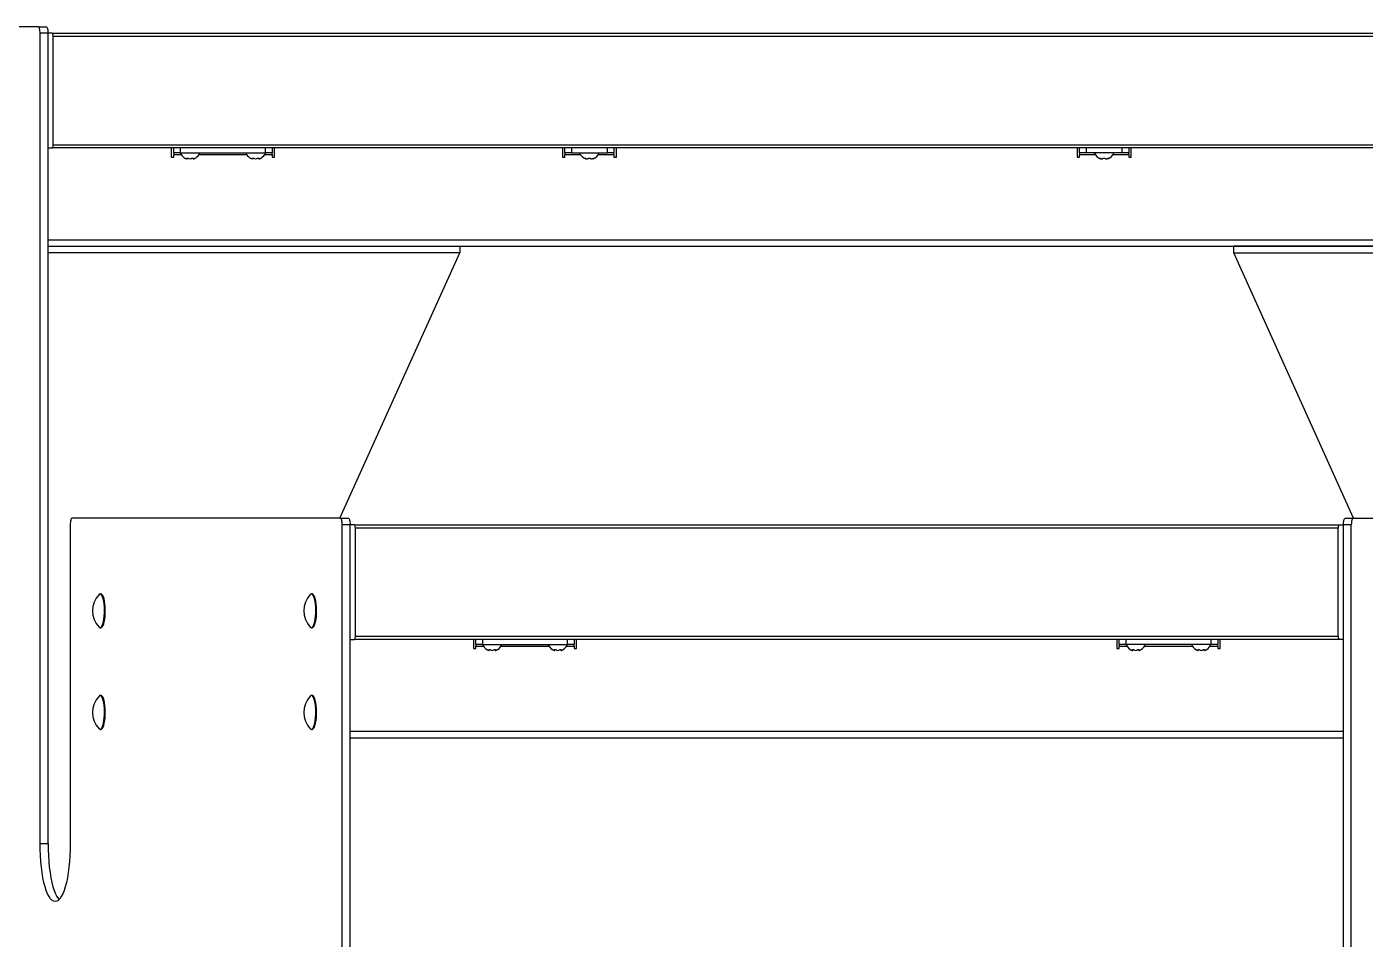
# Model space of a CAD drawing. Header units: millimetres. Extents: x 11758 to 17968, y 3782 to 8272.
# Drawn here: x 15053 to 15870, y 6851 to 7408 of the extents above; entities that cross this region are included whole.
import ezdxf

# ---------------------------------------------------------------- set-up
doc = ezdxf.new("R2010")
doc.units = ezdxf.units.MM
doc.header["$LTSCALE"] = 0.1

msp = doc.modelspace()

# ---------------------------------------------------------------- linework, layer by layer
for p, q in [((15060.22, 7408.25), (14896.39, 7408.25)), ((15060.22, 7408.25), (15065.05, 7408.25)), ((15061.26, 6909.75), (15061.26, 7404.25)), ((15066.09, 7404.25), (15061.26, 7404.25)), ((15066.09, 6909.75), (15066.09, 7404.25)), ((15068.65, 7404.25), (15066.09, 7404.25)), ((15068.65, 7404.25), (16038.28, 7404.25)), ((16037.75, 7402.25), (15069.18, 7402.25)), ((15069.18, 7336.25), (15069.18, 7402.25)), ((15066.09, 7334.25), (15068.65, 7334.25)), ((16038.28, 7334.25), (15068.65, 7334.25)), ((15069.18, 7336.25), (16037.75, 7336.25)), ((15141.27, 7334.25), (15141.27, 7328.75)), ((15142.77, 7331.25), (15142.77, 7334.25)), ((15146.77, 7334.25), (15146.77, 7331.25)), ((15198.77, 7331.25), (15198.77, 7334.25)), ((15202.77, 7334.25), (15202.77, 7331.25)), ((15204.27, 7328.75), (15204.27, 7334.25)), ((15379.85, 7334.25), (15379.85, 7328.75)), ((15381.35, 7331.25), (15381.35, 7334.25)), ((15385.35, 7334.25), (15385.35, 7331.25)), ((15407.35, 7331.25), (15407.35, 7334.25)), ((15411.35, 7334.25), (15411.35, 7331.25)), ((15412.85, 7328.75), (15412.85, 7334.25)), ((15693.85, 7334.25), (15693.85, 7328.75)), ((15695.35, 7331.25), (15695.35, 7334.25)), ((15699.35, 7334.25), (15699.35, 7331.25)), ((15721.35, 7331.25), (15721.35, 7334.25)), ((15725.35, 7334.25), (15725.35, 7331.25)), ((15726.85, 7328.75), (15726.85, 7334.25)), ((15141.27, 7328.75), (15142.77, 7328.75)), ((15146.77, 7331.25), (15142.77, 7331.25)), ((15142.77, 7331.25), (15142.77, 7330.25)), ((15142.77, 7328.75), (15142.77, 7330.25)), ((15142.77, 7330.25), (15147.31, 7330.25)), ((15146.77, 7331.25), (15198.77, 7331.25)), ((15150.17, 7327.77), (15150.17, 7327.77)), ((15150.82, 7327.77), (15150.82, 7328.08)), ((15150.82, 7327.77), (15150.82, 7328.08)), ((15150.82, 7327.77), (15150.82, 7327.77)), ((15150.92, 7327.62), (15150.92, 7328.12)), ((15152.12, 7327.77), (15152.12, 7327.77)), ((15153.42, 7327.77), (15153.42, 7327.77)), ((15154.62, 7328.12), (15154.62, 7327.63)), ((15154.72, 7327.77), (15154.72, 7328.09)), ((15154.72, 7327.77), (15154.72, 7328.09)), ((15154.72, 7327.77), (15154.72, 7327.77)), ((15155.37, 7327.77), (15155.37, 7327.77)), ((15158.24, 7330.25), (15187.31, 7330.25)), ((15190.17, 7327.77), (15190.17, 7327.77)), ((15190.82, 7327.77), (15190.82, 7328.08)), ((15190.82, 7327.77), (15190.82, 7328.08)), ((15190.82, 7327.77), (15190.82, 7327.77)), ((15190.92, 7327.62), (15190.92, 7328.12)), ((15192.12, 7327.77), (15192.12, 7327.77)), ((15193.42, 7327.77), (15193.42, 7327.77)), ((15194.62, 7328.12), (15194.62, 7327.63)), ((15194.72, 7327.77), (15194.72, 7328.09)), ((15194.72, 7327.77), (15194.72, 7328.09)), ((15194.72, 7327.77), (15194.72, 7327.77)), ((15195.37, 7327.77), (15195.37, 7327.77)), ((15198.24, 7330.25), (15202.77, 7330.25)), ((15202.77, 7331.25), (15198.77, 7331.25)), ((15202.77, 7330.25), (15202.77, 7331.25)), ((15202.77, 7330.25), (15202.77, 7328.75)), ((15202.77, 7328.75), (15204.27, 7328.75)), ((15379.85, 7328.75), (15381.35, 7328.75)), ((15385.35, 7331.25), (15381.35, 7331.25)), ((15381.35, 7331.25), (15381.35, 7330.25)), ((15381.35, 7328.75), (15381.35, 7330.25)), ((15381.35, 7330.25), (15390.88, 7330.25)), ((15385.35, 7331.25), (15407.35, 7331.25)), ((15393.72, 7327.77), (15393.72, 7328.09)), ((15393.72, 7327.77), (15393.72, 7328.09)), ((15393.72, 7327.77), (15393.72, 7327.77)), ((15394.1, 7327.57), (15394.1, 7327.95)), ((15394.47, 7327.77), (15394.47, 7327.77)), ((15395.6, 7327.77), (15395.6, 7327.77)), ((15397.1, 7327.77), (15397.1, 7327.77)), ((15398.22, 7327.77), (15398.23, 7327.77)), ((15398.6, 7327.95), (15398.6, 7327.57)), ((15398.97, 7327.77), (15398.97, 7328.09)), ((15398.98, 7327.77), (15398.97, 7327.77)), ((15398.98, 7327.77), (15398.98, 7328.09)), ((15401.82, 7330.25), (15411.35, 7330.25)), ((15411.35, 7331.25), (15407.35, 7331.25)), ((15411.35, 7330.25), (15411.35, 7331.25)), ((15411.35, 7330.25), (15411.35, 7328.75)), ((15411.35, 7328.75), (15412.85, 7328.75)), ((15693.85, 7328.75), (15695.35, 7328.75)), ((15699.35, 7331.25), (15695.35, 7331.25)), ((15695.35, 7331.25), (15695.35, 7330.25)), ((15695.35, 7328.75), (15695.35, 7330.25)), ((15695.35, 7330.25), (15704.88, 7330.25)), ((15721.35, 7331.25), (15699.35, 7331.25)), ((15707.72, 7327.77), (15707.72, 7328.09)), ((15707.72, 7327.77), (15707.72, 7328.09)), ((15707.72, 7327.77), (15707.72, 7327.77)), ((15708.1, 7327.57), (15708.1, 7327.95)), ((15708.47, 7327.77), (15708.47, 7327.77)), ((15709.6, 7327.77), (15709.6, 7327.77)), ((15711.1, 7327.77), (15711.1, 7327.77)), ((15712.22, 7327.77), (15712.23, 7327.77)), ((15712.6, 7327.95), (15712.6, 7327.57)), ((15712.97, 7327.77), (15712.97, 7328.09)), ((15712.98, 7327.77), (15712.97, 7327.77)), ((15712.98, 7327.77), (15712.98, 7328.09)), ((15715.82, 7330.25), (15725.35, 7330.25)), ((15725.35, 7331.25), (15721.35, 7331.25)), ((15725.35, 7330.25), (15725.35, 7331.25)), ((15725.35, 7330.25), (15725.35, 7328.75)), ((15725.35, 7328.75), (15726.85, 7328.75)), ((15066.09, 7278.25), (16040.61, 7278.25)), ((15066.09, 7274.25), (15317.27, 7274.25)), ((15066.09, 7274.25), (16040.61, 7274.25)), ((15317.27, 7270.25), (15066.09, 7270.25)), ((15244.19, 7108.25), (15317.27, 7270.25)), ((15317.27, 7274.25), (15317.27, 7270.25)), ((15789.43, 7270.25), (15789.43, 7274.25)), ((16040.61, 7274.25), (15789.43, 7274.25)), ((15862.51, 7108.25), (15789.43, 7270.25)), ((15789.43, 7270.25), (16040.61, 7270.25)), ((15079.63, 7104.25), (15079.63, 6909.75)), ((15244.5, 7108.25), (15080.67, 7108.25)), ((15244.5, 7108.25), (15249.33, 7108.25)), ((15250.37, 7104.25), (15245.54, 7104.25)), ((15245.54, 6714.25), (15245.54, 7104.25)), ((15250.37, 6714.25), (15250.37, 7104.25)), ((15253.03, 7104.25), (15250.37, 7104.25)), ((15253.03, 7104.25), (15853.67, 7104.25)), ((15853.67, 7104.25), (15856.33, 7104.25)), ((15856.33, 6714.25), (15856.33, 7104.25)), ((15861.16, 7104.25), (15856.33, 7104.25)), ((15857.37, 7108.25), (15862.2, 7108.25)), ((15861.16, 6714.25), (15861.16, 7104.25)), ((15862.2, 7108.25), (16026.03, 7108.25)), ((15253.57, 7036.25), (15253.57, 7102.25)), ((15853.13, 7102.25), (15253.57, 7102.25)), ((15853.13, 7036.25), (15853.13, 7102.25)), ((15098.36, 7062.07), (15097.89, 7062.07)), ((15227.26, 7062.07), (15226.78, 7062.07)), ((15097.89, 7041.42), (15098.36, 7041.42)), ((15226.78, 7041.42), (15227.26, 7041.42)), ((15250.37, 7034.25), (15253.03, 7034.25)), ((15853.67, 7034.25), (15253.03, 7034.25)), ((15253.57, 7036.25), (15853.13, 7036.25)), ((15325.57, 7034.25), (15325.57, 7028.75)), ((15327.07, 7031.25), (15327.07, 7034.25)), ((15331.07, 7031.25), (15327.07, 7031.25)), ((15327.07, 7031.25), (15327.07, 7030.25)), ((15327.07, 7028.75), (15327.07, 7030.25)), ((15327.07, 7030.25), (15331.61, 7030.25)), ((15331.07, 7034.25), (15331.07, 7031.25)), ((15331.07, 7031.25), (15383.07, 7031.25)), ((15342.54, 7030.25), (15371.61, 7030.25)), ((15382.54, 7030.25), (15387.07, 7030.25)), ((15383.07, 7031.25), (15383.07, 7034.25)), ((15387.07, 7031.25), (15383.07, 7031.25)), ((15387.07, 7034.25), (15387.07, 7031.25)), ((15387.07, 7030.25), (15387.07, 7031.25)), ((15387.07, 7030.25), (15387.07, 7028.75)), ((15388.57, 7028.75), (15388.57, 7034.25)), ((15718.13, 7034.25), (15718.13, 7028.75)), ((15719.63, 7031.25), (15719.63, 7034.25)), ((15723.63, 7031.25), (15719.63, 7031.25)), ((15719.63, 7031.25), (15719.63, 7030.25)), ((15719.63, 7028.75), (15719.63, 7030.25)), ((15719.63, 7030.25), (15724.16, 7030.25)), ((15723.63, 7034.25), (15723.63, 7031.25)), ((15775.63, 7031.25), (15723.63, 7031.25)), ((15735.09, 7030.25), (15764.16, 7030.25)), ((15775.09, 7030.25), (15779.63, 7030.25)), ((15775.63, 7031.25), (15775.63, 7034.25)), ((15779.63, 7031.25), (15775.63, 7031.25)), ((15779.63, 7034.25), (15779.63, 7031.25)), ((15779.63, 7030.25), (15779.63, 7031.25)), ((15779.63, 7030.25), (15779.63, 7028.75)), ((15781.13, 7028.75), (15781.13, 7034.25)), ((15856.33, 7034.25), (15853.67, 7034.25)), ((15325.57, 7028.75), (15327.07, 7028.75)), ((15334.47, 7027.77), (15334.47, 7027.77)), ((15335.12, 7027.77), (15335.12, 7028.08)), ((15335.12, 7027.77), (15335.12, 7028.08)), ((15335.12, 7027.77), (15335.12, 7027.77)), ((15335.22, 7027.62), (15335.22, 7028.12)), ((15336.42, 7027.77), (15336.42, 7027.77)), ((15337.72, 7027.77), (15337.72, 7027.77)), ((15338.92, 7028.12), (15338.92, 7027.63)), ((15339.02, 7027.77), (15339.02, 7028.09)), ((15339.02, 7027.77), (15339.02, 7028.09)), ((15339.02, 7027.77), (15339.02, 7027.77)), ((15339.67, 7027.77), (15339.67, 7027.77)), ((15374.47, 7027.77), (15374.47, 7027.77)), ((15375.12, 7027.77), (15375.12, 7028.08)), ((15375.12, 7027.77), (15375.12, 7028.08)), ((15375.12, 7027.77), (15375.12, 7027.77)), ((15375.22, 7027.62), (15375.22, 7028.12)), ((15376.42, 7027.77), (15376.42, 7027.77)), ((15377.72, 7027.77), (15377.72, 7027.77)), ((15378.92, 7028.12), (15378.92, 7027.63)), ((15379.02, 7027.77), (15379.02, 7028.09)), ((15379.02, 7027.77), (15379.02, 7028.09)), ((15379.02, 7027.77), (15379.02, 7027.77)), ((15379.67, 7027.77), (15379.67, 7027.77)), ((15387.07, 7028.75), (15388.57, 7028.75)), ((15718.13, 7028.75), (15719.63, 7028.75)), ((15727.03, 7027.77), (15727.03, 7027.77)), ((15727.68, 7027.77), (15727.68, 7028.08)), ((15727.68, 7027.77), (15727.68, 7028.08)), ((15727.68, 7027.77), (15727.68, 7027.77)), ((15727.78, 7027.62), (15727.78, 7028.12)), ((15728.98, 7027.77), (15728.98, 7027.77)), ((15730.28, 7027.77), (15730.28, 7027.77)), ((15731.47, 7028.12), (15731.47, 7027.63)), ((15731.57, 7027.77), (15731.57, 7028.09)), ((15731.58, 7027.77), (15731.57, 7027.77)), ((15731.58, 7027.77), (15731.58, 7028.09)), ((15732.22, 7027.77), (15732.23, 7027.77)), ((15767.03, 7027.77), (15767.03, 7027.77)), ((15767.68, 7027.77), (15767.68, 7028.08)), ((15767.68, 7027.77), (15767.68, 7028.08)), ((15767.68, 7027.77), (15767.68, 7027.77)), ((15767.78, 7027.62), (15767.78, 7028.12)), ((15768.98, 7027.77), (15768.98, 7027.77)), ((15770.28, 7027.77), (15770.28, 7027.77)), ((15771.47, 7028.12), (15771.47, 7027.63)), ((15771.57, 7027.77), (15771.57, 7028.09)), ((15771.58, 7027.77), (15771.57, 7027.77)), ((15771.58, 7027.77), (15771.58, 7028.09)), ((15772.22, 7027.77), (15772.23, 7027.77)), ((15779.63, 7028.75), (15781.13, 7028.75)), ((15098.36, 7000.07), (15097.89, 7000.07)), ((15227.26, 7000.07), (15226.78, 7000.07)), ((15097.89, 6979.42), (15098.36, 6979.42)), ((15226.78, 6979.42), (15227.26, 6979.42)), ((15250.37, 6978.25), (15856.33, 6978.25)), ((15250.37, 6974.25), (15856.33, 6974.25)), ((15061.26, 6909.75), (15066.09, 6909.75))]:
    msp.add_line(p, q)
at = {"flags": 128}
for points in [[(15061.26, 7404.25), (15061.24, 7405.03), (15061.18, 7405.78), (15061.08, 7406.47), (15060.95, 7407.08), (15060.8, 7407.58), (15060.62, 7407.95), (15060.42, 7408.17), (15060.22, 7408.25)], [(15065.05, 7408.25), (15065.25, 7408.17), (15065.45, 7407.95), (15065.63, 7407.58), (15065.78, 7407.08), (15065.91, 7406.47), (15066.01, 7405.78), (15066.07, 7405.03), (15066.09, 7404.25)], [(15150.17, 7327.77), (15150.42, 7327.67), (15150.65, 7327.59), (15150.82, 7327.57), (15150.9, 7327.58), (15150.92, 7327.63), (15150.88, 7327.71), (15150.82, 7327.77)], [(15150.82, 7327.77), (15150.73, 7327.9), (15150.74, 7328.02), (15150.85, 7328.1), (15151.03, 7328.14), (15151.23, 7328.13), (15151.45, 7328.09), (15151.68, 7328.03), (15151.89, 7327.93), (15152.08, 7327.81), (15152.12, 7327.77)], [(15153.42, 7327.77), (15153.6, 7327.9), (15153.85, 7328.02), (15154.13, 7328.1), (15154.37, 7328.14), (15154.57, 7328.13), (15154.71, 7328.09), (15154.8, 7328.03), (15154.82, 7327.93), (15154.76, 7327.81), (15154.72, 7327.77)], [(15154.72, 7327.77), (15154.63, 7327.67), (15154.63, 7327.59), (15154.71, 7327.57), (15154.85, 7327.58), (15155.02, 7327.63), (15155.24, 7327.71), (15155.37, 7327.77)], [(15155.37, 7327.77), (15155.64, 7327.9), (15155.88, 7328.02), (15156.05, 7328.1), (15156.12, 7328.14), (15156.11, 7328.14)], [(15190.17, 7327.77), (15190.42, 7327.67), (15190.65, 7327.59), (15190.82, 7327.57), (15190.9, 7327.58), (15190.92, 7327.63), (15190.88, 7327.71), (15190.82, 7327.77)], [(15190.82, 7327.77), (15190.73, 7327.9), (15190.74, 7328.02), (15190.85, 7328.1), (15191.03, 7328.14), (15191.23, 7328.13), (15191.45, 7328.09), (15191.68, 7328.03), (15191.89, 7327.93), (15192.08, 7327.81), (15192.12, 7327.77)], [(15193.42, 7327.77), (15193.6, 7327.9), (15193.85, 7328.02), (15194.13, 7328.1), (15194.37, 7328.14), (15194.57, 7328.13), (15194.71, 7328.09), (15194.8, 7328.03), (15194.82, 7327.93), (15194.76, 7327.81), (15194.72, 7327.77)], [(15194.72, 7327.77), (15194.63, 7327.67), (15194.63, 7327.59), (15194.71, 7327.57), (15194.85, 7327.58), (15195.02, 7327.63), (15195.24, 7327.71), (15195.37, 7327.77)], [(15195.37, 7327.77), (15195.64, 7327.9), (15195.88, 7328.02), (15196.05, 7328.1), (15196.12, 7328.14), (15196.11, 7328.14)], [(15393.72, 7327.77), (15393.51, 7327.9), (15393.38, 7328.02), (15393.35, 7328.1), (15393.41, 7328.14), (15393.54, 7328.13), (15393.71, 7328.09), (15393.92, 7328.03), (15394.15, 7327.93), (15394.4, 7327.81), (15394.47, 7327.77)], [(15394.47, 7327.77), (15394.71, 7327.67), (15394.98, 7327.59), (15395.21, 7327.57), (15395.39, 7327.58), (15395.52, 7327.63), (15395.59, 7327.71), (15395.6, 7327.77)], [(15395.6, 7327.77), (15395.65, 7327.9), (15395.8, 7328.02), (15396.02, 7328.1), (15396.27, 7328.14), (15396.5, 7328.13), (15396.71, 7328.09), (15396.89, 7328.03), (15397.02, 7327.93), (15397.1, 7327.81), (15397.1, 7327.77)], [(15397.1, 7327.77), (15397.14, 7327.67), (15397.27, 7327.59), (15397.46, 7327.57), (15397.67, 7327.58), (15397.88, 7327.63), (15398.1, 7327.71), (15398.22, 7327.77)], [(15398.23, 7327.77), (15398.49, 7327.9), (15398.77, 7328.02), (15399.02, 7328.1), (15399.2, 7328.14), (15399.31, 7328.13), (15399.35, 7328.09), (15399.32, 7328.03), (15399.22, 7327.93), (15399.04, 7327.81), (15398.98, 7327.77)], [(15398.97, 7327.77), (15398.78, 7327.67), (15398.65, 7327.59), (15398.6, 7327.57), (15398.6, 7327.57)], [(15707.72, 7327.77), (15707.51, 7327.9), (15707.38, 7328.02), (15707.35, 7328.1), (15707.41, 7328.14), (15707.54, 7328.13), (15707.71, 7328.09), (15707.92, 7328.03), (15708.15, 7327.93), (15708.4, 7327.81), (15708.47, 7327.77)], [(15708.47, 7327.77), (15708.71, 7327.67), (15708.98, 7327.59), (15709.21, 7327.57), (15709.39, 7327.58), (15709.52, 7327.63), (15709.59, 7327.71), (15709.6, 7327.77)], [(15709.6, 7327.77), (15709.65, 7327.9), (15709.8, 7328.02), (15710.02, 7328.1), (15710.27, 7328.14), (15710.5, 7328.13), (15710.71, 7328.09), (15710.89, 7328.03), (15711.02, 7327.93), (15711.1, 7327.81), (15711.1, 7327.77)], [(15711.1, 7327.77), (15711.14, 7327.67), (15711.27, 7327.59), (15711.46, 7327.57), (15711.67, 7327.58), (15711.88, 7327.63), (15712.1, 7327.71), (15712.22, 7327.77)], [(15712.23, 7327.77), (15712.49, 7327.9), (15712.77, 7328.02), (15713.02, 7328.1), (15713.2, 7328.14), (15713.31, 7328.13), (15713.35, 7328.09), (15713.32, 7328.03), (15713.22, 7327.93), (15713.04, 7327.81), (15712.98, 7327.77)], [(15712.97, 7327.77), (15712.78, 7327.67), (15712.65, 7327.59), (15712.6, 7327.57), (15712.6, 7327.57)], [(15080.67, 7108.25), (15080.47, 7108.17), (15080.27, 7107.95), (15080.09, 7107.58), (15079.94, 7107.08), (15079.81, 7106.47), (15079.71, 7105.78), (15079.65, 7105.03), (15079.63, 7104.25)], [(15245.54, 7104.25), (15245.52, 7105.03), (15245.46, 7105.78), (15245.36, 7106.47), (15245.23, 7107.08), (15245.08, 7107.58), (15244.9, 7107.95), (15244.7, 7108.17), (15244.5, 7108.25)], [(15249.33, 7108.25), (15249.53, 7108.17), (15249.73, 7107.95), (15249.91, 7107.58), (15250.06, 7107.08), (15250.19, 7106.47), (15250.29, 7105.78), (15250.35, 7105.03), (15250.37, 7104.25)], [(15856.33, 7104.25), (15856.35, 7105.03), (15856.41, 7105.78), (15856.51, 7106.47), (15856.64, 7107.08), (15856.79, 7107.58), (15856.97, 7107.95), (15857.17, 7108.17), (15857.37, 7108.25)], [(15862.2, 7108.25), (15862, 7108.17), (15861.8, 7107.95), (15861.62, 7107.58), (15861.47, 7107.08), (15861.34, 7106.47), (15861.24, 7105.78), (15861.18, 7105.03), (15861.16, 7104.25)], [(15099.78, 7059.05), (15099.4, 7060.27), (15098.97, 7061.19), (15098.5, 7061.8), (15098.02, 7062.06), (15097.52, 7061.98), (15097.2, 7061.73)], [(15097.2, 7041.77), (15097.28, 7041.7), (15097.77, 7041.44), (15098.26, 7041.52), (15098.74, 7041.96), (15099.19, 7042.73), (15099.6, 7043.81), (15099.95, 7045.15), (15100.23, 7046.73), (15100.43, 7048.47), (15100.54, 7050.32), (15100.56, 7052.23), (15100.49, 7054.11), (15100.34, 7055.92), (15100.1, 7057.58), (15099.78, 7059.05)], [(15100.25, 7059.05), (15099.87, 7060.27), (15099.44, 7061.19), (15098.98, 7061.8), (15098.49, 7062.06), (15098.36, 7062.07)], [(15098.36, 7041.42), (15098.73, 7041.52), (15099.21, 7041.96), (15099.66, 7042.73), (15100.07, 7043.81), (15100.42, 7045.15), (15100.7, 7046.73), (15100.9, 7048.47), (15101.01, 7050.32), (15101.03, 7052.23), (15100.97, 7054.11), (15100.81, 7055.92), (15100.57, 7057.58), (15100.25, 7059.05)], [(15228.67, 7059.05), (15228.3, 7060.27), (15227.86, 7061.19), (15227.4, 7061.8), (15226.91, 7062.06), (15226.42, 7061.98), (15226.1, 7061.73)], [(15226.1, 7041.77), (15226.17, 7041.7), (15226.66, 7041.44), (15227.15, 7041.52), (15227.63, 7041.96), (15228.09, 7042.73), (15228.49, 7043.81), (15228.84, 7045.15), (15229.12, 7046.73), (15229.32, 7048.47), (15229.43, 7050.32), (15229.45, 7052.23), (15229.39, 7054.11), (15229.23, 7055.92), (15228.99, 7057.58), (15228.67, 7059.05)], [(15229.15, 7059.05), (15228.77, 7060.27), (15228.34, 7061.19), (15227.87, 7061.8), (15227.38, 7062.06), (15227.26, 7062.07)], [(15227.26, 7041.42), (15227.63, 7041.52), (15228.11, 7041.96), (15228.56, 7042.73), (15228.96, 7043.81), (15229.31, 7045.15), (15229.59, 7046.73), (15229.79, 7048.47), (15229.9, 7050.32), (15229.93, 7052.23), (15229.86, 7054.11), (15229.7, 7055.92), (15229.46, 7057.58), (15229.15, 7059.05)], [(15333.8, 7028.1), (15333.73, 7028.14), (15333.74, 7028.13), (15333.81, 7028.09), (15333.95, 7028.03), (15334.15, 7027.93), (15334.39, 7027.81), (15334.47, 7027.77)], [(15334.47, 7027.77), (15334.72, 7027.67), (15334.95, 7027.59), (15335.12, 7027.57), (15335.2, 7027.58), (15335.22, 7027.63), (15335.18, 7027.71), (15335.12, 7027.77)], [(15335.12, 7027.77), (15335.03, 7027.9), (15335.04, 7028.02), (15335.15, 7028.1), (15335.33, 7028.14), (15335.53, 7028.13), (15335.75, 7028.09), (15335.98, 7028.03), (15336.19, 7027.93), (15336.38, 7027.81), (15336.42, 7027.77)], [(15337.72, 7027.77), (15337.9, 7027.9), (15338.15, 7028.02), (15338.43, 7028.1), (15338.67, 7028.14), (15338.87, 7028.13), (15339.01, 7028.09), (15339.1, 7028.03), (15339.12, 7027.93), (15339.06, 7027.81), (15339.02, 7027.77)], [(15339.02, 7027.77), (15338.93, 7027.67), (15338.93, 7027.59), (15339.01, 7027.57), (15339.15, 7027.58), (15339.32, 7027.63), (15339.54, 7027.71), (15339.67, 7027.77)], [(15339.67, 7027.77), (15339.94, 7027.9), (15340.18, 7028.02), (15340.35, 7028.1), (15340.42, 7028.14), (15340.41, 7028.14)], [(15373.8, 7028.1), (15373.73, 7028.14), (15373.74, 7028.13), (15373.81, 7028.09), (15373.95, 7028.03), (15374.15, 7027.93), (15374.39, 7027.81), (15374.47, 7027.77)], [(15374.47, 7027.77), (15374.72, 7027.67), (15374.95, 7027.59), (15375.12, 7027.57), (15375.2, 7027.58), (15375.22, 7027.63), (15375.18, 7027.71), (15375.12, 7027.77)], [(15375.12, 7027.77), (15375.03, 7027.9), (15375.04, 7028.02), (15375.15, 7028.1), (15375.33, 7028.14), (15375.53, 7028.13), (15375.75, 7028.09), (15375.98, 7028.03), (15376.19, 7027.93), (15376.38, 7027.81), (15376.42, 7027.77)], [(15377.72, 7027.77), (15377.9, 7027.9), (15378.15, 7028.02), (15378.43, 7028.1), (15378.67, 7028.14), (15378.87, 7028.13), (15379.01, 7028.09), (15379.1, 7028.03), (15379.12, 7027.93), (15379.06, 7027.81), (15379.02, 7027.77)], [(15379.02, 7027.77), (15378.93, 7027.67), (15378.93, 7027.59), (15379.01, 7027.57), (15379.15, 7027.58), (15379.32, 7027.63), (15379.54, 7027.71), (15379.67, 7027.77)], [(15379.67, 7027.77), (15379.94, 7027.9), (15380.18, 7028.02), (15380.35, 7028.1), (15380.42, 7028.14), (15380.41, 7028.14)], [(15726.35, 7028.1), (15726.28, 7028.14), (15726.29, 7028.13), (15726.37, 7028.09), (15726.5, 7028.03), (15726.7, 7027.93), (15726.95, 7027.81), (15727.03, 7027.77)], [(15727.03, 7027.77), (15727.28, 7027.67), (15727.51, 7027.59), (15727.67, 7027.57), (15727.76, 7027.58), (15727.78, 7027.63), (15727.73, 7027.71), (15727.68, 7027.77)], [(15727.68, 7027.77), (15727.59, 7027.9), (15727.6, 7028.02), (15727.7, 7028.1), (15727.88, 7028.14), (15728.09, 7028.13), (15728.31, 7028.09), (15728.53, 7028.03), (15728.75, 7027.93), (15728.93, 7027.81), (15728.98, 7027.77)], [(15730.28, 7027.77), (15730.46, 7027.9), (15730.7, 7028.02), (15730.98, 7028.1), (15731.23, 7028.14), (15731.42, 7028.13), (15731.57, 7028.09), (15731.65, 7028.03), (15731.67, 7027.93), (15731.61, 7027.81), (15731.58, 7027.77)], [(15731.57, 7027.77), (15731.49, 7027.67), (15731.49, 7027.59), (15731.57, 7027.57), (15731.7, 7027.58), (15731.88, 7027.63), (15732.09, 7027.71), (15732.22, 7027.77)], [(15732.23, 7027.77), (15732.5, 7027.9), (15732.74, 7028.02), (15732.9, 7028.1), (15732.97, 7028.14), (15732.96, 7028.13), (15732.94, 7028.12)], [(15766.35, 7028.1), (15766.28, 7028.14), (15766.29, 7028.13), (15766.37, 7028.09), (15766.5, 7028.03), (15766.7, 7027.93), (15766.95, 7027.81), (15767.03, 7027.77)], [(15767.03, 7027.77), (15767.28, 7027.67), (15767.51, 7027.59), (15767.67, 7027.57), (15767.76, 7027.58), (15767.78, 7027.63), (15767.73, 7027.71), (15767.68, 7027.77)], [(15767.68, 7027.77), (15767.59, 7027.9), (15767.6, 7028.02), (15767.7, 7028.1), (15767.88, 7028.14), (15768.09, 7028.13), (15768.31, 7028.09), (15768.53, 7028.03), (15768.75, 7027.93), (15768.93, 7027.81), (15768.98, 7027.77)], [(15770.28, 7027.77), (15770.46, 7027.9), (15770.7, 7028.02), (15770.98, 7028.1), (15771.23, 7028.14), (15771.42, 7028.13), (15771.57, 7028.09), (15771.65, 7028.03), (15771.67, 7027.93), (15771.61, 7027.81), (15771.58, 7027.77)], [(15771.57, 7027.77), (15771.49, 7027.67), (15771.49, 7027.59), (15771.57, 7027.57), (15771.7, 7027.58), (15771.88, 7027.63), (15772.09, 7027.71), (15772.22, 7027.77)], [(15772.23, 7027.77), (15772.5, 7027.9), (15772.74, 7028.02), (15772.9, 7028.1), (15772.97, 7028.14), (15772.97, 7028.14)], [(15099.78, 6997.05), (15099.4, 6998.27), (15098.97, 6999.19), (15098.5, 6999.8), (15098.02, 7000.06), (15097.52, 6999.98), (15097.2, 6999.73)], [(15100.25, 6997.05), (15099.87, 6998.27), (15099.44, 6999.19), (15098.98, 6999.8), (15098.49, 7000.06), (15098.36, 7000.07)], [(15228.67, 6997.05), (15228.3, 6998.27), (15227.86, 6999.19), (15227.4, 6999.8), (15226.91, 7000.06), (15226.42, 6999.98), (15226.1, 6999.73)], [(15229.15, 6997.05), (15228.77, 6998.27), (15228.34, 6999.19), (15227.87, 6999.8), (15227.38, 7000.06), (15227.26, 7000.07)], [(15097.2, 6979.77), (15097.28, 6979.7), (15097.77, 6979.44), (15098.26, 6979.52), (15098.74, 6979.96), (15099.19, 6980.73), (15099.6, 6981.81), (15099.95, 6983.15), (15100.23, 6984.73), (15100.43, 6986.47), (15100.54, 6988.32), (15100.56, 6990.23), (15100.49, 6992.11), (15100.34, 6993.92), (15100.1, 6995.58), (15099.78, 6997.05)], [(15098.36, 6979.42), (15098.73, 6979.52), (15099.21, 6979.96), (15099.66, 6980.73), (15100.07, 6981.81), (15100.42, 6983.15), (15100.7, 6984.73), (15100.9, 6986.47), (15101.01, 6988.32), (15101.03, 6990.23), (15100.97, 6992.11), (15100.81, 6993.92), (15100.57, 6995.58), (15100.25, 6997.05)], [(15226.1, 6979.77), (15226.17, 6979.7), (15226.66, 6979.44), (15227.15, 6979.52), (15227.63, 6979.96), (15228.09, 6980.73), (15228.49, 6981.81), (15228.84, 6983.15), (15229.12, 6984.73), (15229.32, 6986.47), (15229.43, 6988.32), (15229.45, 6990.23), (15229.39, 6992.11), (15229.23, 6993.92), (15228.99, 6995.58), (15228.67, 6997.05)], [(15227.26, 6979.42), (15227.63, 6979.52), (15228.11, 6979.96), (15228.56, 6980.73), (15228.96, 6981.81), (15229.31, 6983.15), (15229.59, 6984.73), (15229.79, 6986.47), (15229.9, 6988.32), (15229.93, 6990.23), (15229.86, 6992.11), (15229.7, 6993.92), (15229.46, 6995.58), (15229.15, 6997.05)], [(15070.45, 6874.25), (15069.48, 6874.44), (15068.53, 6875.03), (15067.61, 6875.99), (15066.71, 6877.32), (15065.85, 6879.01), (15065.04, 6881.03), (15064.3, 6883.37), (15063.62, 6886), (15063.01, 6888.88), (15062.49, 6892), (15062.05, 6895.31), (15061.71, 6898.78), (15061.46, 6902.37), (15061.31, 6906.04), (15061.26, 6909.75)], [(15066.09, 6909.75), (15066.14, 6906.04), (15066.29, 6902.37), (15066.54, 6898.78), (15066.88, 6895.31), (15067.32, 6892), (15067.84, 6888.88), (15068.45, 6886), (15069.13, 6883.37), (15069.87, 6881.03), (15070.68, 6879.01), (15071.54, 6877.32), (15072.44, 6875.99), (15072.86, 6875.5)], [(15079.63, 6909.75), (15079.58, 6906.04), (15079.43, 6902.37), (15079.18, 6898.78), (15078.84, 6895.31), (15078.4, 6892), (15077.88, 6888.88), (15077.27, 6886), (15076.59, 6883.37), (15075.85, 6881.03), (15075.04, 6879.01), (15074.18, 6877.32), (15073.28, 6875.99), (15072.36, 6875.03), (15071.41, 6874.44), (15070.45, 6874.25)]]:
    msp.add_lwpolyline(points, dxfattribs=at)
for centre, radius, start, end in [((15153.19, 7334.04), 7, 203.46499, 237.45183), ((15176.69, 7383.17), 61.41, 243.649, 244.41859), ((15152.77, 7328.62), 1.07, 232.44293, 307.55707), ((15152.35, 7334.04), 7, 302.4934, 336.53501), ((15193.19, 7334.04), 7, 203.46499, 237.45183), ((15216.69, 7383.17), 61.41, 243.649, 244.41859), ((15192.77, 7328.62), 1.07, 232.44293, 307.55707), ((15192.35, 7334.04), 7, 302.4934, 336.53501), ((15396.77, 7334.04), 7, 203.46499, 247.57144), ((15495.92, 7512.71), 211.3, 241.07466, 241.19), ((15395.93, 7334.04), 7, 292.48639, 336.53501), ((15710.77, 7334.04), 7, 203.46499, 247.57144), ((15809.92, 7512.71), 211.3, 241.07466, 241.19), ((15709.93, 7334.04), 7, 292.48639, 336.53501), ((15107.49, 7051.75), 14.33, 135.89177, 224.10823), ((15236.39, 7051.75), 14.33, 135.89177, 224.10823), ((15337.49, 7034.04), 7, 203.46499, 237.45183), ((15336.65, 7034.04), 7, 302.4934, 336.53501), ((15377.49, 7034.04), 7, 203.46499, 237.45183), ((15376.65, 7034.04), 7, 302.4934, 336.53501), ((15730.05, 7034.04), 7, 203.46499, 237.45183), ((15729.21, 7034.04), 7, 302.4934, 336.53501), ((15770.05, 7034.04), 7, 203.46499, 237.45183), ((15769.21, 7034.04), 7, 302.4934, 336.53501), ((15337.07, 7028.62), 1.07, 232.44293, 307.55707), ((15377.07, 7028.62), 1.07, 232.44293, 307.55707), ((15729.63, 7028.62), 1.07, 232.44293, 307.55707), ((15769.63, 7028.62), 1.07, 232.44293, 307.55707), ((15107.49, 6989.75), 14.33, 135.89177, 224.10823), ((15236.39, 6989.75), 14.33, 135.89177, 224.10823)]:
    msp.add_arc(centre, radius, start, end)
for centre, start_param, end_param in [((15068.65, 7402.25), 4.712389, 6.283185), ((15068.65, 7336.25), 3.141593, 4.712389), ((15253.03, 7102.25), 4.712389, 6.283185), ((15853.67, 7102.25), 0, 1.570796), ((15253.03, 7036.25), 3.141593, 4.712389), ((15853.67, 7036.25), 1.570796, 3.141593)]:
    msp.add_ellipse(centre, major_axis=(0, 2), ratio=0.267949, start_param=start_param, end_param=end_param)

doc.saveas('drawing.dxf')
